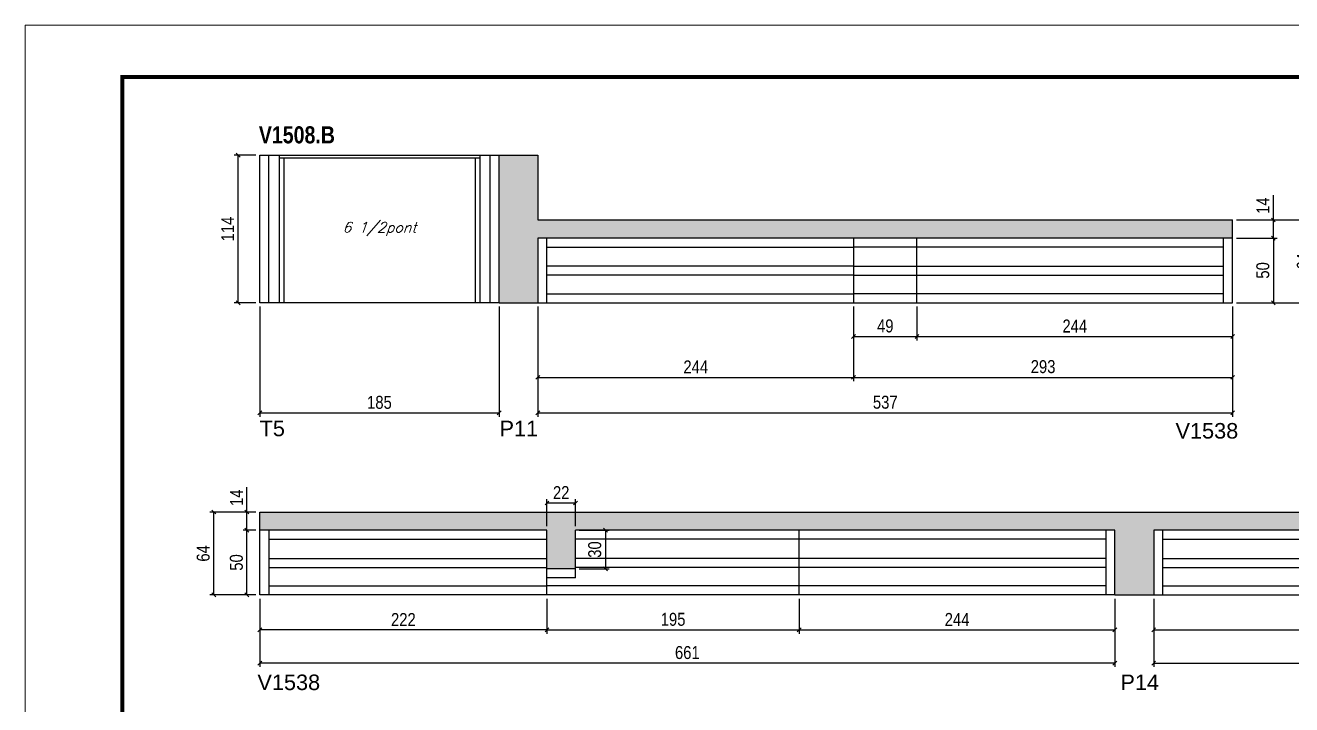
# Model space of a CAD drawing. Extents: x 3309 to 9563, y -2522 to 14608.
# Drawn here: x 3309 to 4288, y 10637 to 11162 of the extents above; entities that cross this region are included whole.
import ezdxf

# ---------------------------------------------------------------- set-up
doc = ezdxf.new("R2010")
doc.units = 0
doc.linetypes.add('DASHED', pattern=[0.75, 0.5, -0.25])
for name, color, linetype in [('5', 5, 'Continuous'), ('COTA', 241, 'Continuous'), ('NOMENCLATURA', 7, 'Continuous'), ('Painéis', 200, 'Continuous'), ('SARR_2.2x7', 40, 'Continuous'), ('SARR_3.5x7', 81, 'Continuous'), ('texto', 7, 'Continuous')]:
    doc.layers.add(name, color=color, linetype=linetype)
doc.layers.add('Folhas', color=255, linetype='Continuous', lineweight=9)
doc.layers.add('SARRAFO DE PRESSAO', color=251, linetype='DASHED', lineweight=9)
doc.styles.add('COTA TECNICA', font='techl___.ttf', dxfattribs={"height": 10})
doc.styles.add('Romans', font='romans.shx')
doc.styles.get("Standard").update_dxf_attribs({"font": 'arial.ttf'})
doc.styles.add('TECNICA', font='techb___.ttf', dxfattribs={"height": 10})
doc.dimstyles.new('PAINEL', dxfattribs={"dimtxt": 10, "dimasz": 3, "dimexe": 3, "dimexo": 3, "dimgap": 3, "dimtad": 1, "dimdec": 1, "dimzin": 12, "dimdsep": 46, "dimtxsty": 'COTA TECNICA', "dimblk1": 'OBLIQUE', "dimblk2": 'OBLIQUE', "dimsah": 1, "dimcen": 0.9, "dimclrd": 4, "dimclre": 4, "dimclrt": 240, "dimadec": 1, "dimazin": 3, "dimtfac": 1, "dimtdec": 1, "dimtmove": 0, "dimatfit": 3, "dimfxl": 1, "dimtolj": 1, "dimtzin": 12, "dimarcsym": 0})

# ---------------------------------------------------------------- blocks, each defined once
blk = doc.blocks.new('9999999999')
at = {"layer": 'Folhas'}
blk.add_lwpolyline([(98138.98, 34190.21), (99623.98, 34190.21), (99623.98, 35240.21), (98138.98, 35240.21)], close=True, dxfattribs=at)
at = {"layer": 'Folhas', "color": 30, "const_width": 3}
blk.add_lwpolyline([(98213.98, 34230.21), (99583.98, 34230.21), (99583.98, 35200.21), (98213.98, 35200.21)], close=True, dxfattribs=at)
blk = doc.blocks.new('_Oblique')
at = {"color": 0, "linetype": 'ByBlock', "lineweight": -2}
blk.add_line((-0.5, -0.5), (0.5, 0.5), dxfattribs=at)
blk = doc.blocks.new('*D1747')
at = {"layer": 'COTA', "color": 4, "lineweight": -2, "transparency": 16777216}
for p, q in [((3490.58, 10944.72), (3490.58, 10859.59)), ((3675.58, 10944.72), (3675.58, 10859.59)), ((3490.58, 10862.59), (3675.58, 10862.59))]:
    blk.add_line(p, q, dxfattribs=at)
at = {"layer": 'Defpoints', "color": 0, "transparency": 16777216}
for p in [(3490.58, 10947.72), (3675.58, 10947.72), (3675.58, 10862.59)]:
    blk.add_point(p, dxfattribs=at)
at = {"layer": 'COTA', "color": 4, "lineweight": -2, "transparency": 16777216, "xscale": 3, "yscale": 3, "zscale": 3, "rotation": 180}
blk.add_blockref('_Oblique', (3490.58, 10862.59), dxfattribs=at)
at = {"layer": 'COTA', "color": 4, "lineweight": -2, "transparency": 16777216, "xscale": 3, "yscale": 3, "zscale": 3}
blk.add_blockref('_Oblique', (3675.58, 10862.59), dxfattribs=at)
at = {"layer": 'COTA', "color": 240, "transparency": 16777216, "insert": (3583.08, 10870.72), "char_height": 10, "attachment_point": 5, "style": 'COTA TECNICA'}
blk.add_mtext('\\A1;185', dxfattribs=at)
blk = doc.blocks.new('*D1748')
at = {"layer": 'COTA', "color": 4, "lineweight": -2, "transparency": 16777216}
for p, q in [((3487.58, 11061.72), (3470.85, 11061.72)), ((3473.85, 10947.72), (3473.85, 11061.72)), ((3487.58, 10947.72), (3470.85, 10947.72))]:
    blk.add_line(p, q, dxfattribs=at)
at = {"layer": 'Defpoints', "color": 0, "transparency": 16777216}
for p in [(3473.85, 11061.72), (3490.58, 11061.72), (3490.58, 10947.72)]:
    blk.add_point(p, dxfattribs=at)
at = {"layer": 'COTA', "color": 4, "lineweight": -2, "transparency": 16777216, "xscale": 3, "yscale": 3, "zscale": 3}
for p, rotation in [((3473.85, 11061.72), 90), ((3473.85, 10947.72), 270)]:
    blk.add_blockref('_Oblique', p, dxfattribs=dict(at, rotation=rotation))
at = {"layer": 'COTA', "color": 240, "transparency": 16777216, "insert": (3465.78, 11004.72), "char_height": 10, "attachment_point": 5, "rotation": 90, "style": 'COTA TECNICA'}
blk.add_mtext('\\A1;114', dxfattribs=at)
blk = doc.blocks.new('*D1751')
at = {"layer": 'COTA', "color": 4, "lineweight": -2, "transparency": 16777216}
for p, q in [((3705.58, 10944.72), (3705.58, 10859.59)), ((4242.58, 10944.72), (4242.58, 10859.59)), ((3705.58, 10862.59), (4242.58, 10862.59))]:
    blk.add_line(p, q, dxfattribs=at)
at = {"layer": 'Defpoints', "color": 0, "transparency": 16777216}
for p in [(3705.58, 10947.72), (4242.58, 10947.72), (4242.58, 10862.59)]:
    blk.add_point(p, dxfattribs=at)
at = {"layer": 'COTA', "color": 4, "lineweight": -2, "transparency": 16777216, "xscale": 3, "yscale": 3, "zscale": 3, "rotation": 180}
blk.add_blockref('_Oblique', (3705.58, 10862.59), dxfattribs=at)
at = {"layer": 'COTA', "color": 4, "lineweight": -2, "transparency": 16777216, "xscale": 3, "yscale": 3, "zscale": 3}
blk.add_blockref('_Oblique', (4242.58, 10862.59), dxfattribs=at)
at = {"layer": 'COTA', "color": 240, "transparency": 16777216, "insert": (3974.08, 10870.81), "char_height": 10, "attachment_point": 5, "style": 'COTA TECNICA'}
blk.add_mtext('\\A1;537', dxfattribs=at)
blk = doc.blocks.new('*D1752')
at = {"layer": 'COTA', "color": 4, "lineweight": -2, "transparency": 16777216}
for p, q in [((3705.58, 10944.72), (3705.58, 10887.07)), ((3949.58, 10944.72), (3949.58, 10887.07)), ((3705.58, 10890.07), (3949.58, 10890.07))]:
    blk.add_line(p, q, dxfattribs=at)
at = {"layer": 'Defpoints', "color": 0, "transparency": 16777216}
for p in [(3705.58, 10947.72), (3949.58, 10947.72), (3949.58, 10890.07)]:
    blk.add_point(p, dxfattribs=at)
at = {"layer": 'COTA', "color": 4, "lineweight": -2, "transparency": 16777216, "xscale": 3, "yscale": 3, "zscale": 3, "rotation": 180}
blk.add_blockref('_Oblique', (3705.58, 10890.07), dxfattribs=at)
at = {"layer": 'COTA', "color": 4, "lineweight": -2, "transparency": 16777216, "xscale": 3, "yscale": 3, "zscale": 3}
blk.add_blockref('_Oblique', (3949.58, 10890.07), dxfattribs=at)
at = {"layer": 'COTA', "color": 240, "transparency": 16777216, "insert": (3827.58, 10898.14), "char_height": 10, "attachment_point": 5, "style": 'COTA TECNICA'}
blk.add_mtext('\\A1;244', dxfattribs=at)
blk = doc.blocks.new('*D1753')
at = {"layer": 'COTA', "color": 4, "lineweight": -2, "transparency": 16777216}
for p, q in [((3949.58, 10944.72), (3949.58, 10887.07)), ((4242.58, 10944.72), (4242.58, 10887.07)), ((3949.58, 10890.07), (4242.58, 10890.07))]:
    blk.add_line(p, q, dxfattribs=at)
at = {"layer": 'Defpoints', "color": 0, "transparency": 16777216}
for p in [(3949.58, 10947.72), (4242.58, 10947.72), (4242.58, 10890.07)]:
    blk.add_point(p, dxfattribs=at)
at = {"layer": 'COTA', "color": 4, "lineweight": -2, "transparency": 16777216, "xscale": 3, "yscale": 3, "zscale": 3, "rotation": 180}
blk.add_blockref('_Oblique', (3949.58, 10890.07), dxfattribs=at)
at = {"layer": 'COTA', "color": 4, "lineweight": -2, "transparency": 16777216, "xscale": 3, "yscale": 3, "zscale": 3}
blk.add_blockref('_Oblique', (4242.58, 10890.07), dxfattribs=at)
at = {"layer": 'COTA', "color": 240, "transparency": 16777216, "insert": (4096.08, 10898.32), "char_height": 10, "attachment_point": 5, "style": 'COTA TECNICA'}
blk.add_mtext('\\A1;293', dxfattribs=at)
blk = doc.blocks.new('*D1749')
at = {"layer": 'COTA', "color": 4, "lineweight": -2, "transparency": 16777216}
for p, q in [((3949.58, 10944.72), (3949.58, 10918.67)), ((3998.58, 10944.72), (3998.58, 10918.67)), ((3949.58, 10921.67), (3998.58, 10921.67))]:
    blk.add_line(p, q, dxfattribs=at)
at = {"layer": 'Defpoints', "color": 0, "transparency": 16777216}
for p in [(3949.58, 10947.72, 0), (3998.58, 10947.72, 0), (3998.58, 10921.67)]:
    blk.add_point(p, dxfattribs=at)
at = {"layer": 'COTA', "color": 4, "lineweight": -2, "transparency": 16777216, "xscale": 3, "yscale": 3, "zscale": 3, "rotation": 180}
blk.add_blockref('_Oblique', (3949.58, 10921.67), dxfattribs=at)
at = {"layer": 'COTA', "color": 4, "lineweight": -2, "transparency": 16777216, "xscale": 3, "yscale": 3, "zscale": 3}
blk.add_blockref('_Oblique', (3998.58, 10921.67), dxfattribs=at)
at = {"layer": 'COTA', "color": 240, "transparency": 16777216, "insert": (3974.08, 10929.78), "char_height": 10, "attachment_point": 5, "style": 'COTA TECNICA'}
blk.add_mtext('\\A1;49', dxfattribs=at)
blk = doc.blocks.new('*D1750')
at = {"layer": 'COTA', "color": 4, "lineweight": -2, "transparency": 16777216}
for p, q in [((3998.58, 10944.72), (3998.58, 10918.67)), ((4242.58, 10944.72), (4242.58, 10918.67)), ((3998.58, 10921.67), (4242.58, 10921.67))]:
    blk.add_line(p, q, dxfattribs=at)
at = {"layer": 'Defpoints', "color": 0, "transparency": 16777216}
for p in [(3998.58, 10947.72, 0), (4242.58, 10947.72, 0), (4242.58, 10921.67)]:
    blk.add_point(p, dxfattribs=at)
at = {"layer": 'COTA', "color": 4, "lineweight": -2, "transparency": 16777216, "xscale": 3, "yscale": 3, "zscale": 3, "rotation": 180}
blk.add_blockref('_Oblique', (3998.58, 10921.67), dxfattribs=at)
at = {"layer": 'COTA', "color": 4, "lineweight": -2, "transparency": 16777216, "xscale": 3, "yscale": 3, "zscale": 3}
blk.add_blockref('_Oblique', (4242.58, 10921.67), dxfattribs=at)
at = {"layer": 'COTA', "color": 240, "transparency": 16777216, "insert": (4120.58, 10929.75), "char_height": 10, "attachment_point": 5, "style": 'COTA TECNICA'}
blk.add_mtext('\\A1;244', dxfattribs=at)
blk = doc.blocks.new('*D1754')
at = {"layer": 'COTA', "color": 4, "lineweight": -2, "transparency": 16777216}
for p, q in [((4245.58, 10997.72), (4277.07, 10997.72)), ((4274.07, 10997.72), (4274.07, 10947.72)), ((4245.58, 10947.72), (4277.07, 10947.72))]:
    blk.add_line(p, q, dxfattribs=at)
at = {"layer": 'Defpoints', "color": 0, "transparency": 16777216}
for p in [(4242.58, 10997.72), (4242.58, 10947.72), (4274.07, 10947.72)]:
    blk.add_point(p, dxfattribs=at)
at = {"layer": 'COTA', "color": 4, "lineweight": -2, "transparency": 16777216, "xscale": 3, "yscale": 3, "zscale": 3}
for p, rotation in [((4274.07, 10997.72), 90), ((4274.07, 10947.72), 270)]:
    blk.add_blockref('_Oblique', p, dxfattribs=dict(at, rotation=rotation))
at = {"layer": 'COTA', "color": 240, "transparency": 16777216, "insert": (4265.96, 10972.72), "char_height": 10, "attachment_point": 5, "rotation": 90, "style": 'COTA TECNICA'}
blk.add_mtext('\\A1;50', dxfattribs=at)
blk = doc.blocks.new('*D1755')
at = {"layer": 'COTA', "color": 4, "lineweight": -2, "transparency": 16777216}
for p, q in [((4274.07, 11011.72), (4274.07, 11030.84)), ((4245.58, 11011.72), (4277.07, 11011.72)), ((4274.07, 10997.72), (4274.07, 11011.72)), ((4245.58, 10997.72), (4277.07, 10997.72))]:
    blk.add_line(p, q, dxfattribs=at)
at = {"layer": 'Defpoints', "color": 0, "transparency": 16777216}
for p in [(4242.58, 11011.72), (4274.07, 11011.72), (4242.58, 10997.72)]:
    blk.add_point(p, dxfattribs=at)
at = {"layer": 'COTA', "color": 4, "lineweight": -2, "transparency": 16777216, "xscale": 3, "yscale": 3, "zscale": 3}
for p, rotation in [((4274.07, 11011.72), 90), ((4274.07, 10997.72), 270)]:
    blk.add_blockref('_Oblique', p, dxfattribs=dict(at, rotation=rotation))
at = {"layer": 'COTA', "color": 240, "transparency": 16777216, "insert": (4266, 11022.78), "char_height": 10, "attachment_point": 5, "rotation": 90, "style": 'COTA TECNICA'}
blk.add_mtext('\\A1;14', dxfattribs=at)
blk = doc.blocks.new('*D1756')
at = {"layer": 'COTA', "color": 4, "lineweight": -2, "transparency": 16777216}
for p, q in [((4245.58, 11011.72), (4308.4, 11011.72)), ((4305.4, 10947.72), (4305.4, 11011.72)), ((4245.58, 10947.72), (4308.4, 10947.72))]:
    blk.add_line(p, q, dxfattribs=at)
at = {"layer": 'Defpoints', "color": 0, "transparency": 16777216}
for p in [(4242.58, 11011.72), (4305.4, 11011.72), (4242.58, 10947.72)]:
    blk.add_point(p, dxfattribs=at)
at = {"layer": 'COTA', "color": 4, "lineweight": -2, "transparency": 16777216, "xscale": 3, "yscale": 3, "zscale": 3}
for p, rotation in [((4305.4, 11011.72), 90), ((4305.4, 10947.72), 270)]:
    blk.add_blockref('_Oblique', p, dxfattribs=dict(at, rotation=rotation))
at = {"layer": 'COTA', "color": 240, "transparency": 16777216, "insert": (4297.3, 10979.72), "char_height": 10, "attachment_point": 5, "rotation": 90, "style": 'COTA TECNICA'}
blk.add_mtext('\\A1;64', dxfattribs=at)
blk = doc.blocks.new('*D1757')
at = {"layer": 'COTA', "color": 4, "linetype": 'ByBlock', "lineweight": -2, "transparency": 16777216}
for p, q in [((3490.58, 10719.03), (3490.58, 10691.91)), ((3712.58, 10719.03), (3712.58, 10691.91)), ((3712.58, 10694.91), (3490.58, 10694.91))]:
    blk.add_line(p, q, dxfattribs=at)
at = {"layer": 'Defpoints', "color": 0, "linetype": 'ByBlock', "transparency": 16777216}
for p in [(3490.58, 10722.03), (3712.58, 10722.03), (3490.58, 10694.91)]:
    blk.add_point(p, dxfattribs=at)
at = {"layer": 'COTA', "color": 4, "linetype": 'ByBlock', "lineweight": -2, "transparency": 16777216, "xscale": 3, "yscale": 3, "zscale": 3, "rotation": 180}
blk.add_blockref('_Oblique', (3490.58, 10694.91), dxfattribs=at)
at = {"layer": 'COTA', "color": 4, "linetype": 'ByBlock', "lineweight": -2, "transparency": 16777216, "xscale": 3, "yscale": 3, "zscale": 3}
blk.add_blockref('_Oblique', (3712.58, 10694.91), dxfattribs=at)
at = {"layer": 'COTA', "color": 240, "linetype": 'ByBlock', "transparency": 16777216, "insert": (3601.58, 10702.91), "char_height": 10, "attachment_point": 5, "style": 'COTA TECNICA'}
blk.add_mtext('\\A1;222', dxfattribs=at)
blk = doc.blocks.new('*D1758')
at = {"layer": 'COTA', "color": 4, "lineweight": -2, "transparency": 16777216}
for p, q in [((3712.58, 10719.03), (3712.58, 10691.91)), ((3907.58, 10719.03), (3907.58, 10691.91)), ((3712.58, 10694.91), (3907.58, 10694.91))]:
    blk.add_line(p, q, dxfattribs=at)
at = {"layer": 'Defpoints', "color": 0, "transparency": 16777216}
for p in [(3712.58, 10722.03, 0), (3907.58, 10722.03, 0), (3907.58, 10694.91)]:
    blk.add_point(p, dxfattribs=at)
at = {"layer": 'COTA', "color": 4, "lineweight": -2, "transparency": 16777216, "xscale": 3, "yscale": 3, "zscale": 3, "rotation": 180}
blk.add_blockref('_Oblique', (3712.58, 10694.91), dxfattribs=at)
at = {"layer": 'COTA', "color": 4, "lineweight": -2, "transparency": 16777216, "xscale": 3, "yscale": 3, "zscale": 3}
blk.add_blockref('_Oblique', (3907.58, 10694.91), dxfattribs=at)
at = {"layer": 'COTA', "color": 240, "transparency": 16777216, "insert": (3810.08, 10703.05), "char_height": 10, "attachment_point": 5, "style": 'COTA TECNICA'}
blk.add_mtext('\\A1;195', dxfattribs=at)
blk = doc.blocks.new('*D1759')
at = {"layer": 'COTA', "color": 4, "lineweight": -2, "transparency": 16777216}
for p, q in [((3907.58, 10719.03), (3907.58, 10691.91)), ((4151.58, 10719.03), (4151.58, 10691.91)), ((3907.58, 10694.91), (4151.58, 10694.91))]:
    blk.add_line(p, q, dxfattribs=at)
at = {"layer": 'Defpoints', "color": 0, "transparency": 16777216}
for p in [(3907.58, 10722.03, 0), (4151.58, 10722.03, 0), (4151.58, 10694.91)]:
    blk.add_point(p, dxfattribs=at)
at = {"layer": 'COTA', "color": 4, "lineweight": -2, "transparency": 16777216, "xscale": 3, "yscale": 3, "zscale": 3, "rotation": 180}
blk.add_blockref('_Oblique', (3907.58, 10694.91), dxfattribs=at)
at = {"layer": 'COTA', "color": 4, "lineweight": -2, "transparency": 16777216, "xscale": 3, "yscale": 3, "zscale": 3}
blk.add_blockref('_Oblique', (4151.58, 10694.91), dxfattribs=at)
at = {"layer": 'COTA', "color": 240, "transparency": 16777216, "insert": (4029.58, 10702.98), "char_height": 10, "attachment_point": 5, "style": 'COTA TECNICA'}
blk.add_mtext('\\A1;244', dxfattribs=at)
blk = doc.blocks.new('*D1760')
at = {"layer": 'COTA', "color": 4, "lineweight": -2, "transparency": 16777216}
for p, q in [((3490.58, 10719.03), (3490.58, 10666.25)), ((4151.58, 10719.03), (4151.58, 10666.25)), ((4151.58, 10669.25), (3490.58, 10669.25))]:
    blk.add_line(p, q, dxfattribs=at)
at = {"layer": 'Defpoints', "color": 0, "transparency": 16777216}
for p in [(3490.58, 10722.03, 0), (4151.58, 10722.03, 0), (3490.58, 10669.25)]:
    blk.add_point(p, dxfattribs=at)
at = {"layer": 'COTA', "color": 4, "lineweight": -2, "transparency": 16777216, "xscale": 3, "yscale": 3, "zscale": 3, "rotation": 180}
blk.add_blockref('_Oblique', (3490.58, 10669.25), dxfattribs=at)
at = {"layer": 'COTA', "color": 4, "lineweight": -2, "transparency": 16777216, "xscale": 3, "yscale": 3, "zscale": 3}
blk.add_blockref('_Oblique', (4151.58, 10669.25), dxfattribs=at)
at = {"layer": 'COTA', "color": 240, "transparency": 16777216, "insert": (3821.08, 10677.35), "char_height": 10, "attachment_point": 5, "style": 'COTA TECNICA'}
blk.add_mtext('\\A1;661', dxfattribs=at)
blk = doc.blocks.new('*D1761')
at = {"layer": 'COTA', "color": 4, "lineweight": -2, "transparency": 16777216}
for p, q in [((3487.58, 10772.03), (3477.63, 10772.03)), ((3480.63, 10722.03), (3480.63, 10772.03)), ((3487.58, 10722.03), (3477.63, 10722.03))]:
    blk.add_line(p, q, dxfattribs=at)
at = {"layer": 'Defpoints', "color": 0, "transparency": 16777216}
for p in [(3480.63, 10772.03), (3490.58, 10772.03), (3490.58, 10722.03)]:
    blk.add_point(p, dxfattribs=at)
at = {"layer": 'COTA', "color": 4, "lineweight": -2, "transparency": 16777216, "xscale": 3, "yscale": 3, "zscale": 3}
for p, rotation in [((3480.63, 10772.03), 90), ((3480.63, 10722.03), 270)]:
    blk.add_blockref('_Oblique', p, dxfattribs=dict(at, rotation=rotation))
at = {"layer": 'COTA', "color": 240, "transparency": 16777216, "insert": (3472.52, 10747.03), "char_height": 10, "attachment_point": 5, "rotation": 90, "style": 'COTA TECNICA'}
blk.add_mtext('\\A1;50', dxfattribs=at)
blk = doc.blocks.new('*D1762')
at = {"layer": 'COTA', "color": 4, "lineweight": -2, "transparency": 16777216}
for p, q in [((3480.63, 10786.03), (3480.63, 10805.15)), ((3487.58, 10786.03), (3477.63, 10786.03)), ((3480.63, 10772.03), (3480.63, 10786.03)), ((3487.58, 10772.03), (3477.63, 10772.03))]:
    blk.add_line(p, q, dxfattribs=at)
at = {"layer": 'Defpoints', "color": 0, "transparency": 16777216}
for p in [(3480.63, 10786.03), (3490.58, 10786.03), (3490.58, 10772.03)]:
    blk.add_point(p, dxfattribs=at)
at = {"layer": 'COTA', "color": 4, "lineweight": -2, "transparency": 16777216, "xscale": 3, "yscale": 3, "zscale": 3}
for p, rotation in [((3480.63, 10786.03), 90), ((3480.63, 10772.03), 270)]:
    blk.add_blockref('_Oblique', p, dxfattribs=dict(at, rotation=rotation))
at = {"layer": 'COTA', "color": 240, "transparency": 16777216, "insert": (3472.56, 10797.09), "char_height": 10, "attachment_point": 5, "rotation": 90, "style": 'COTA TECNICA'}
blk.add_mtext('\\A1;14', dxfattribs=at)
blk = doc.blocks.new('*D1763')
at = {"layer": 'COTA', "color": 4, "lineweight": -2, "transparency": 16777216}
for p, q in [((3487.58, 10786.03), (3452, 10786.03)), ((3455, 10722.03), (3455, 10786.03)), ((3487.58, 10722.03), (3452, 10722.03))]:
    blk.add_line(p, q, dxfattribs=at)
at = {"layer": 'Defpoints', "color": 0, "transparency": 16777216}
for p in [(3455, 10786.03), (3490.58, 10786.03), (3490.58, 10722.03)]:
    blk.add_point(p, dxfattribs=at)
at = {"layer": 'COTA', "color": 4, "lineweight": -2, "transparency": 16777216, "xscale": 3, "yscale": 3, "zscale": 3}
for p, rotation in [((3455, 10786.03), 90), ((3455, 10722.03), 270)]:
    blk.add_blockref('_Oblique', p, dxfattribs=dict(at, rotation=rotation))
at = {"layer": 'COTA', "color": 240, "transparency": 16777216, "insert": (3446.9, 10754.03), "char_height": 10, "attachment_point": 5, "rotation": 90, "style": 'COTA TECNICA'}
blk.add_mtext('\\A1;64', dxfattribs=at)
blk = doc.blocks.new('*D1764')
at = {"layer": 'COTA', "color": 4, "lineweight": -2, "transparency": 16777216}
for p, q in [((4181.58, 10719.03), (4181.58, 10666.25)), ((4573.58, 10719.03), (4573.58, 10666.25)), ((4181.58, 10669.25), (4573.58, 10669.25))]:
    blk.add_line(p, q, dxfattribs=at)
at = {"layer": 'Defpoints', "color": 0, "transparency": 16777216}
for p in [(4181.58, 10722.03), (4573.58, 10722.03), (4573.58, 10669.25)]:
    blk.add_point(p, dxfattribs=at)
at = {"layer": 'COTA', "color": 4, "lineweight": -2, "transparency": 16777216, "xscale": 3, "yscale": 3, "zscale": 3, "rotation": 180}
blk.add_blockref('_Oblique', (4181.58, 10669.25), dxfattribs=at)
at = {"layer": 'COTA', "color": 4, "lineweight": -2, "transparency": 16777216, "xscale": 3, "yscale": 3, "zscale": 3}
blk.add_blockref('_Oblique', (4573.58, 10669.25), dxfattribs=at)
at = {"layer": 'COTA', "color": 240, "transparency": 16777216, "insert": (4377.58, 10677.5), "char_height": 10, "attachment_point": 5, "style": 'COTA TECNICA'}
blk.add_mtext('\\A1;392', dxfattribs=at)
blk = doc.blocks.new('*D1765')
at = {"layer": 'COTA', "color": 4, "lineweight": -2, "transparency": 16777216}
for p, q in [((4181.58, 10719.03), (4181.58, 10691.91)), ((4425.58, 10719.03), (4425.58, 10691.91)), ((4181.58, 10694.91), (4425.58, 10694.91))]:
    blk.add_line(p, q, dxfattribs=at)
at = {"layer": 'Defpoints', "color": 0, "transparency": 16777216}
for p in [(4181.58, 10722.03), (4425.58, 10722.03), (4425.58, 10694.91)]:
    blk.add_point(p, dxfattribs=at)
at = {"layer": 'COTA', "color": 4, "lineweight": -2, "transparency": 16777216, "xscale": 3, "yscale": 3, "zscale": 3, "rotation": 180}
blk.add_blockref('_Oblique', (4181.58, 10694.91), dxfattribs=at)
at = {"layer": 'COTA', "color": 4, "lineweight": -2, "transparency": 16777216, "xscale": 3, "yscale": 3, "zscale": 3}
blk.add_blockref('_Oblique', (4425.58, 10694.91), dxfattribs=at)
at = {"layer": 'COTA', "color": 240, "transparency": 16777216, "insert": (4303.58, 10702.98), "char_height": 10, "attachment_point": 5, "style": 'COTA TECNICA'}
blk.add_mtext('\\A1;244', dxfattribs=at)
blk = doc.blocks.new('*D2624')
at = {"layer": 'COTA', "color": 4, "lineweight": -2, "transparency": 16777216}
for p, q in [((3737.58, 10772.03), (3760.76, 10772.03)), ((3757.76, 10772.03), (3757.76, 10742.03)), ((3737.58, 10742.03), (3760.76, 10742.03))]:
    blk.add_line(p, q, dxfattribs=at)
at = {"layer": 'Defpoints', "color": 0, "transparency": 16777216}
for p in [(3734.58, 10772.03), (3734.58, 10742.03), (3757.76, 10742.03)]:
    blk.add_point(p, dxfattribs=at)
at = {"layer": 'COTA', "color": 4, "lineweight": -2, "transparency": 16777216, "xscale": 3, "yscale": 3, "zscale": 3}
for p, rotation in [((3757.76, 10772.03), 90), ((3757.76, 10742.03), 270)]:
    blk.add_blockref('_Oblique', p, dxfattribs=dict(at, rotation=rotation))
at = {"layer": 'COTA', "color": 240, "transparency": 16777216, "insert": (3749.54, 10757.03), "char_height": 10, "attachment_point": 5, "rotation": 90, "style": 'COTA TECNICA'}
blk.add_mtext('\\A1;30', dxfattribs=at)
blk = doc.blocks.new('*D2625')
at = {"layer": 'COTA', "color": 4, "lineweight": -2, "transparency": 16777216}
for p, q in [((3712.58, 10775.03), (3712.58, 10796.02)), ((3712.58, 10793.02), (3734.58, 10793.02)), ((3734.58, 10775.03), (3734.58, 10796.02))]:
    blk.add_line(p, q, dxfattribs=at)
at = {"layer": 'Defpoints', "color": 0, "transparency": 16777216}
for p in [(3734.58, 10793.02), (3712.58, 10772.03), (3734.58, 10772.03)]:
    blk.add_point(p, dxfattribs=at)
at = {"layer": 'COTA', "color": 4, "lineweight": -2, "transparency": 16777216, "xscale": 3, "yscale": 3, "zscale": 3, "rotation": 180}
blk.add_blockref('_Oblique', (3712.58, 10793.02), dxfattribs=at)
at = {"layer": 'COTA', "color": 4, "lineweight": -2, "transparency": 16777216, "xscale": 3, "yscale": 3, "zscale": 3}
blk.add_blockref('_Oblique', (3734.58, 10793.02), dxfattribs=at)
at = {"layer": 'COTA', "color": 240, "transparency": 16777216, "insert": (3723.58, 10801.02), "char_height": 10, "attachment_point": 5, "style": 'COTA TECNICA'}
blk.add_mtext('\\A1;22', dxfattribs=at)

msp = doc.modelspace()

# ---------------------------------------------------------------- hatches: boundary and pattern name
at = {"layer": 'COTA'}
h = msp.add_hatch(dxfattribs=at)
h.set_pattern_fill('AR-CONC', color=256, scale=0.03)
h.set_pattern_definition([(50, (-1, 0), (5.46554, -0.4781726), [0.5715, -6.2865]), (355, (-1, 0), (-1.0573026, 5.7317054), [0.4572, -5.0292175]), (100.451445, (-0.5445, -0.04), (4.4082374, 5.2535326), [0.4857003, -5.3427073]), (46.1842, (-1, 1.524), (8.1323712, -1.26127), [0.85725, -9.42975]), (96.63556, (-0.322, 1.419), (7.122124, 7.422784), [0.7285507, -8.014068]), (351.18415, (-1, 1.524), (7.122124, 7.422784), [0.685799, -7.543792]), (21, (-0.238, 1.143), (4.5484317, -3.067956), [0.5715, -6.2865]), (326, (-0.238, 1.143), (1.8540609, 5.525639), [0.4572, -5.0292]), (71.451445, (0.141, 0.8873), (6.4024926, 2.457683), [0.4857003, -5.342698]), (37.5, (-1, 0), (0.0926581, 2.53665117), [0, -4.96824, 0, -5.1054, 0, -5.04825]), (7.5, (-1, 0), (2.0045899, 3.00541724), [0, -2.91084, 0, -4.85394, 0, -1.92405]), (327.5, (-2.6993, 0), (4.06771786, -0.17186232), [0, -1.905, 0, -5.9436, 0, -7.8867]), (317.5, (-3.4613, 0), (4.4438754, 0.7627947), [0, -2.4765, 0, -3.94716, 0, -5.6007])])
h.paths.add_polyline_path([(3675.58, 10947.72), (3705.58, 10947.72), (3705.58, 10997.72), (4242.58, 10997.72), (4242.58, 11011.72), (3705.58, 11011.72), (3705.58, 11061.72), (3675.58, 11061.72)])
h = msp.add_hatch(dxfattribs=at)
h.set_pattern_fill('AR-CONC', color=256, scale=0.03)
h.paths.add_polyline_path([(4181.58, 10772.03), (4573.58, 10772.03), (4573.58, 10786.03), (3490.58, 10786.03), (3490.58, 10772.03), (3712.58, 10772.03), (3712.58, 10742.03), (3734.58, 10742.03), (3734.58, 10772.03), (4151.58, 10772.03), (4151.58, 10722.03), (4181.58, 10722.03)])

# ---------------------------------------------------------------- linework, layer by layer
for p, q in [((3675.58, 11061.72), (3705.58, 11061.72)), ((3705.58, 11061.72), (3705.58, 11011.72)), ((3705.58, 11011.72), (4242.58, 11011.72)), ((4242.58, 10997.72), (4242.58, 11011.72)), ((3675.58, 10947.72), (3705.58, 10947.72)), ((3490.58, 10772.03), (3490.58, 10786.03)), ((3490.58, 10786.03), (4573.58, 10786.03)), ((4151.58, 10722.03), (4181.58, 10722.03))]:
    msp.add_line(p, q, dxfattribs=at)
at = {"layer": 'Painéis', "linetype": 'ByBlock'}
for p, q in [((3490.58, 10947.72), (3490.58, 11061.72)), ((3490.58, 11061.72), (3675.58, 11061.72)), ((3675.58, 10947.72), (3675.58, 11061.72)), ((4242.58, 10997.72), (3705.58, 10997.72)), ((3705.58, 10997.72), (3705.58, 10947.72)), ((3949.58, 10997.72), (3949.58, 10947.72)), ((3998.58, 10947.72), (3998.58, 10997.72)), ((4242.58, 10947.72), (4242.58, 10997.72)), ((3675.58, 10947.72), (3490.58, 10947.72)), ((3705.58, 10947.72), (4242.58, 10947.72)), ((3490.58, 10722.03), (3490.58, 10772.03)), ((3712.58, 10772.03), (3490.58, 10772.03)), ((3712.58, 10722.03), (3712.58, 10772.03)), ((4151.58, 10772.03), (3734.58, 10772.03)), ((3734.58, 10742.03), (3734.58, 10772.03)), ((3907.58, 10722.03), (3907.58, 10772.03)), ((4151.58, 10722.03), (4151.58, 10772.03)), ((4573.58, 10772.03), (4181.58, 10772.03)), ((4181.58, 10772.03), (4181.58, 10722.03)), ((3734.58, 10742.03), (3712.58, 10742.03)), ((4151.58, 10722.03), (3490.58, 10722.03)), ((4181.58, 10722.03), (4573.58, 10722.03))]:
    msp.add_line(p, q, dxfattribs=at)
at = {"layer": 'SARR_2.2x7', "linetype": 'Continuous'}
for p, q in [((3497.58, 10947.72), (3497.58, 11061.72)), ((3668.58, 10947.72), (3668.58, 11061.72)), ((3660.58, 11059.52), (3505.58, 11059.52)), ((3712.58, 10947.72), (3712.58, 10997.72)), ((4235.58, 10947.72), (4235.58, 10997.72)), ((3712.58, 10990.72), (3949.58, 10990.72)), ((4235.58, 10990.72), (3949.58, 10990.72)), ((3949.58, 10976.07), (3712.58, 10976.07)), ((3949.58, 10976.07), (4235.58, 10976.07)), ((3949.58, 10969.07), (3712.58, 10969.07)), ((3949.58, 10969.07), (4235.58, 10969.07)), ((3712.58, 10954.72), (3949.58, 10954.72)), ((4235.58, 10954.72), (3949.58, 10954.72)), ((3497.58, 10772.03), (3497.58, 10722.03)), ((4144.58, 10772.03), (4144.58, 10722.03)), ((4188.58, 10722.03), (4188.58, 10772.03)), ((3497.58, 10765.03), (3712.58, 10765.03)), ((3907.58, 10765.03), (3734.58, 10765.03)), ((4144.58, 10765.03), (3907.58, 10765.03)), ((4188.58, 10765.03), (4425.58, 10765.03)), ((3497.58, 10750.05), (3712.58, 10750.05)), ((3907.58, 10750.05), (3734.58, 10750.05)), ((4144.58, 10750.05), (3907.58, 10750.05)), ((4188.58, 10750.05), (4425.58, 10750.05)), ((3497.58, 10743.05), (3712.58, 10743.05)), ((3907.58, 10743.05), (3734.58, 10743.05)), ((3734.58, 10735.03), (3734.58, 10742.03)), ((4144.58, 10743.05), (3907.58, 10743.05)), ((4188.58, 10743.05), (4425.58, 10743.05)), ((3497.58, 10729.03), (3712.58, 10729.03)), ((3734.58, 10735.03), (3712.58, 10735.03)), ((3907.58, 10729.03), (3712.58, 10729.03)), ((4144.58, 10729.03), (3907.58, 10729.03)), ((4188.58, 10729.03), (4425.58, 10729.03))]:
    msp.add_line(p, q, dxfattribs=at)
at = {"layer": 'SARR_3.5x7'}
for p, q in [((3505.58, 11061.72), (3505.58, 10947.72)), ((3660.58, 11061.72), (3660.58, 10947.72)), ((3509.08, 11059.52), (3509.08, 10947.72)), ((3657.08, 11059.52), (3657.08, 10947.72))]:
    msp.add_line(p, q, dxfattribs=at)

# ---------------------------------------------------------------- block references
at = {"layer": 'SARRAFO DE PRESSAO', "color": 6, "linetype": 'ByBlock'}
msp.add_blockref('9999999999', (-94829.61, -24078.07), dxfattribs=at)

# ---------------------------------------------------------------- texts
at = {"layer": '5', "linetype": 'Continuous'}
for s, rotation, p in [('T5', 0.00004, (3490.46, 10844.58)), ('P11', 0.00004, (3675.94, 10844.58)), ('V1538', 359.99996, (4198.45, 10842.79)), ('V1538', 0.00004, (3488.79, 10648.41)), ('P14', 0.00004, (4155.83, 10648.41))]:
    msp.add_text(s, height=12, rotation=rotation, dxfattribs=at).set_placement(p)
at = {"layer": 'NOMENCLATURA', "style": 'TECNICA'}
msp.add_text('V1508.B', height=13.2, dxfattribs=at).set_placement((3489.87, 11070.91))
at = {"layer": 'texto', "color": 2, "insert": (3583.08, 11004.72), "char_height": 8, "attachment_point": 5, "style": 'Romans'}
msp.add_mtext('{\\Q19;\\C256;6 1/2pont}', dxfattribs=at)

# ---------------------------------------------------------------- dimensions: what is measured, and where the dimension line sits
at = {"layer": 'COTA'}
for base, p1, p2, angle, picture, middle in [((3473.85, 11061.72), (3490.58, 10947.72), (3490.58, 11061.72), 90, '*D1748', (3465.78, 11004.72)), ((4274.07, 11011.72), (4242.58, 10997.72), (4242.58, 11011.72), 90, '*D1755', (4266, 11022.78)), ((4305.4, 11011.72), (4242.58, 10947.72), (4242.58, 11011.72), 90, '*D1756', (4297.3, 10979.72)), ((4274.07, 10947.72), (4242.58, 10997.72), (4242.58, 10947.72), 90, '*D1754', (4265.96, 10972.72)), ((4242.58, 10862.59), (3705.58, 10947.72), (4242.58, 10947.72), 180, '*D1751', (3974.08, 10870.81)), ((3480.63, 10786.03), (3490.58, 10772.03), (3490.58, 10786.03), 90, '*D1762', (3472.56, 10797.09)), ((3455, 10786.03), (3490.58, 10722.03), (3490.58, 10786.03), 90, '*D1763', (3446.9, 10754.03)), ((3480.63, 10772.03), (3490.58, 10722.03), (3490.58, 10772.03), 90, '*D1761', (3472.52, 10747.03)), ((3757.76, 10742.03), (3734.58, 10772.03), (3734.58, 10742.03), 90, '*D2624', (3749.54, 10757.03)), ((4573.58, 10669.25), (4181.58, 10722.03), (4573.58, 10722.03), 180, '*D1764', (4377.58, 10677.5))]:
    dim = msp.add_linear_dim(base=base, p1=p1, p2=p2, angle=angle, dimstyle='PAINEL', dxfattribs=at)
    dim.commit()
    dim.dimension.update_dxf_attribs({"geometry": picture, "text_midpoint": middle})
for base, p1, p2, picture, middle in [((3675.58, 10862.59), (3490.58, 10947.72), (3675.58, 10947.72), '*D1747', (3583.08, 10870.72)), ((3949.58, 10890.07), (3705.58, 10947.72), (3949.58, 10947.72), '*D1752', (3827.58, 10898.14)), ((3998.58, 10921.67, 0), (3949.58, 10947.72), (3998.58, 10947.72), '*D1749', (3974.08, 10929.78, 0)), ((3734.58, 10793.02), (3712.58, 10772.03), (3734.58, 10772.03), '*D2625', (3723.58, 10801.02)), ((3490.58, 10669.25, 0), (4151.58, 10722.03), (3490.58, 10722.03), '*D1760', (3821.08, 10677.35, 0)), ((3907.58, 10694.91, 0), (3712.58, 10722.03), (3907.58, 10722.03), '*D1758', (3810.08, 10703.05, 0)), ((4151.58, 10694.91, 0), (3907.58, 10722.03), (4151.58, 10722.03), '*D1759', (4029.58, 10702.98, 0)), ((4425.58, 10694.91), (4181.58, 10722.03), (4425.58, 10722.03), '*D1765', (4303.58, 10702.98))]:
    dim = msp.add_linear_dim(base=base, p1=p1, p2=p2, dimstyle='PAINEL', dxfattribs=at)
    dim.commit()
    dim.dimension.update_dxf_attribs({"geometry": picture, "text_midpoint": middle})
for base, p1, picture, middle in [((4242.58, 10890.07), (3949.58, 10947.72), '*D1753', (4096.08, 10898.32)), ((4242.58, 10921.67, 0), (3998.58, 10947.72), '*D1750', (4120.58, 10929.75, 0))]:
    dim = msp.add_linear_dim(base=base, p1=p1, p2=(4242.58, 10947.72), dimstyle='PAINEL', override={"dimtmove": 1}, dxfattribs=at)
    dim.commit()
    dim.dimension.update_dxf_attribs({"geometry": picture, "text_midpoint": middle})
at = {"layer": 'COTA', "linetype": 'ByBlock'}
dim = msp.add_linear_dim(base=(3490.58, 10694.91), p1=(3712.58, 10722.03), p2=(3490.58, 10722.03), angle=180, dimstyle='PAINEL', override={"dimtmove": 1}, dxfattribs=at)
dim.commit()
dim.dimension.update_dxf_attribs({"geometry": '*D1757', "text_midpoint": (3601.58, 10702.91)})

doc.saveas('drawing.dxf')
